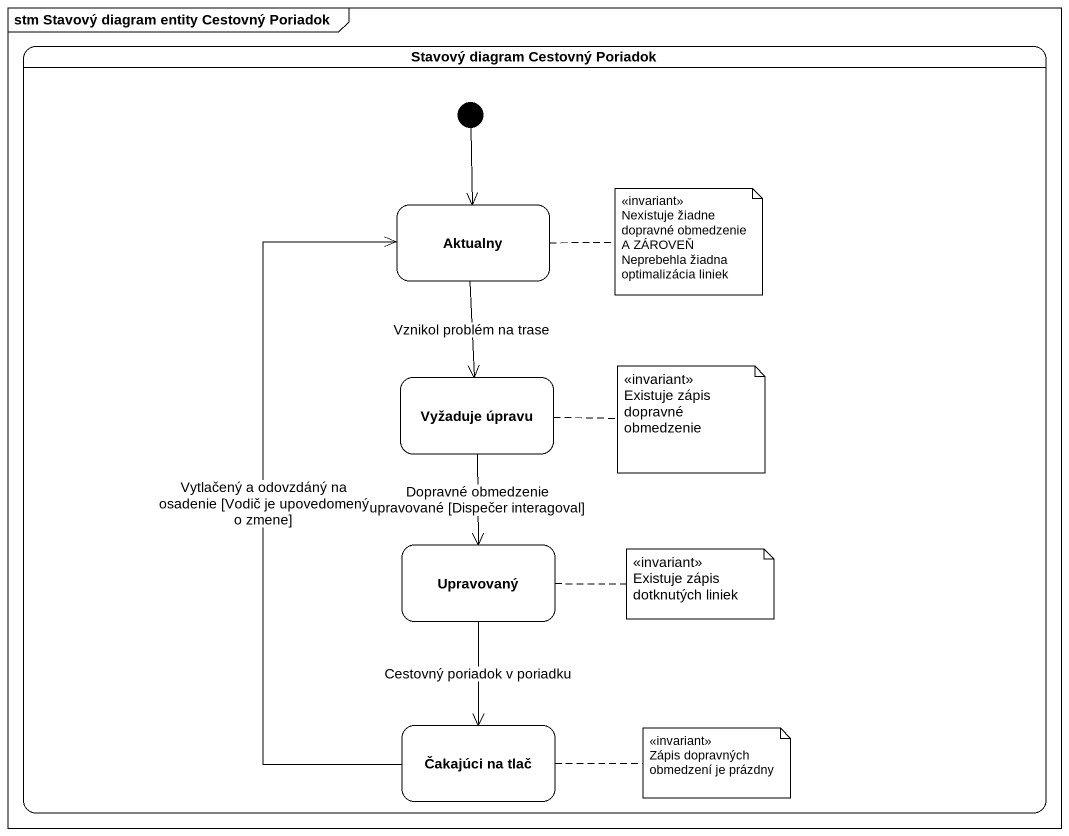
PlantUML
@startuml
mainframe stm Stavový diagram entity Cestovný Poriadok
hide empty description
state "Stavový diagram Cestovný Poriadok" as Stavový_diagram_Cestovný {
  state Aktualny
  state "Vyžaduje úpravu" as Vyžaduje_úpravu
  state Upravovaný
  state "Čakajúci na tlač" as Čakajúci_na_tlač
  [*] --> Aktualny
}
Aktualny --> Vyžaduje_úpravu : Vznikol problém na trase
Vyžaduje_úpravu --> Upravovaný : Dopravné obmedzenie upravované [Dispečer interagoval]
Upravovaný --> Čakajúci_na_tlač : Cestovný poriadok v poriadku
Čakajúci_na_tlač -up-> Aktualny : Vytlačený a odovzdáný na osadenie [Vodič je upovedomený o zmene]
note right of Aktualny
  <<invariant>>
  Nexistuje žiadne dopravné obmedzenie A ZÁROVEŇ Neprebehla žiadna optimalizácia liniek
end note
note right of Vyžaduje_úpravu
  <<invariant>>
  Existuje zápis dopravné obmedzenie
end note
note right of Upravovaný
  <<invariant>>
  Existuje zápis dotknutých liniek
end note
note right of Čakajúci_na_tlač
  <<invariant>>
  Zápis dopravných obmedzení je prázdny
end note
@enduml
